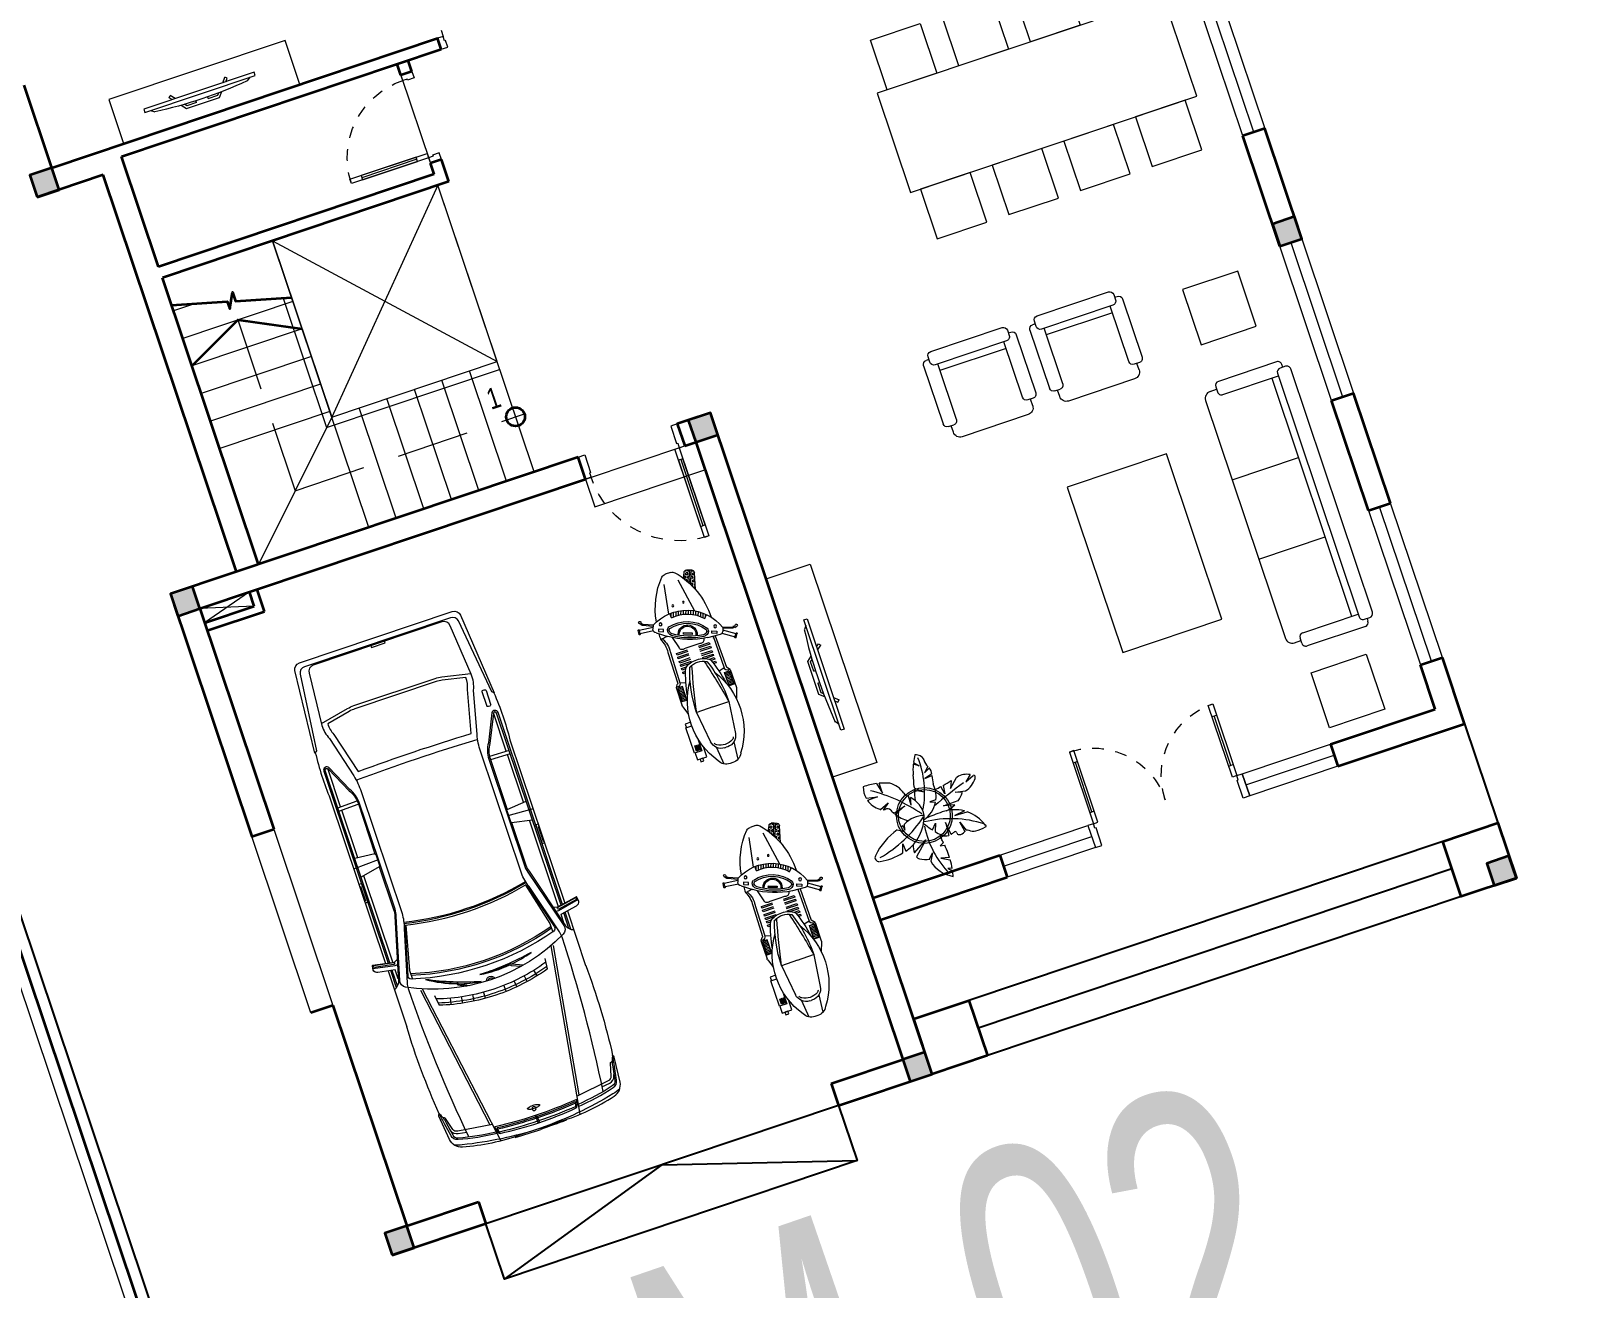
# Model space of a CAD drawing. Header units: metres. Extents: x 568006 to 1139366, y 2064802 to 4131555.
# Drawn here: x 569874.07 to 569887.3, y 2065895.77 to 2065906.58 of the extents above; entities that cross this region are included whole.
import ezdxf
from ezdxf.enums import TextEntityAlignment as Align
from ezdxf.xclip import XClip

# ---------------------------------------------------------------- set-up
doc = ezdxf.new("R2010")
doc.units = ezdxf.units.M
doc.header["$XCLIPFRAME"] = 0
for name, pattern in [('CENTER', [2, 1.25, -0.25, 0.25, -0.25]), ('DASHED', [0.75, 0.5, -0.25]), ('HIDDEN', [0.375, 0.25, -0.125]), ('HIDDEN2', [0.1875, 0.125, -0.0625]), ('Xref-VCMT-BT3 - tuong bao$0$HIDDEN', [0.375, 0.25, -0.125])]:
    doc.linetypes.add(name, pattern=pattern)
doc.layers.get('0').update_dxf_attribs({"linetype": 'CONTINUOUS'})
doc.layers.get('DEFPOINTS').update_dxf_attribs({"color": 152, "linetype": 'CONTINUOUS'})
for name, color, linetype, lineweight in [('-CONCRETE', 1, 'CONTINUOUS', 35), ('-DOOR', 137, 'CONTINUOUS', 9), ('-FURNITURE', 46, 'CONTINUOUS', 9), ('-HIDE', 3, 'HIDDEN', 13), ('-KH', 143, 'CONTINUOUS', 13), ('-LINE1', 7, 'CONTINUOUS', 18), ('-TEXT', 7, 'CONTINUOUS', 15), ('-WALL', 4, 'CONTINUOUS', 35), ('A-Cay', 75, 'CONTINUOUS', 5), ('A-KY HIEU', 34, 'CONTINUOUS', 20), ('Bighome_khuat', 251, 'DASHED', 5), ('E- RANH GIOI', 1, 'CENTER', 13), ('hung-demlonha', 7, 'CONTINUOUS', 15)]:
    doc.layers.add(name, color=color, linetype=linetype, lineweight=lineweight)
for name, color, linetype in [('ghi_chu', 7, 'CONTINUOUS'), ('loKBT', 42, 'CONTINUOUS'), ('SOLO', 7, 'CONTINUOUS'), ('ViaHeS', 32, 'CONTINUOUS')]:
    doc.layers.add(name, color=color, linetype=linetype)
doc.styles.add('1', font='arial.ttf')
doc.styles.add('kieuchuDim', font='arial.ttf', dxfattribs={"width": 0.75})
doc.styles.add('QH1', font='arialbd.ttf', dxfattribs={"width": 0.8})

# ---------------------------------------------------------------- blocks, each defined once
blk = doc.blocks.new('A$C33BC4D2A')
at = {"layer": 'A-KY HIEU', "color": 0, "const_width": 1.022}
blk.add_lwpolyline([(14.3451, -292.0966), (14.3451, -4.9034), (414.9848, -4.9034), (414.9848, -292.0966)], close=True, dxfattribs=at)
at = {"layer": 'DEFPOINTS', "color": 125}
blk.add_lwpolyline([(0, -297), (420, -297), (420, 0), (0, 0)], close=True, dxfattribs=at)
blk = doc.blocks.new('A$C6CE07C06')
for p, q in [((2816, 1953), (2822, 1954)), ((1925, 1839), (1915, 1601)), ((2811, 1945), (2844, 1766)), ((2828, 1949), (2860, 1769)), ((2900, 1839), (3433, 1839)), ((3068, 1815), (2905, 1815)), ((1355, 1774), (989, 1774)), ((1356, 1801), (1350, 1615)), ((1387, 1801), (1382, 1615)), ((1842, 1774), (1387, 1774)), ((1857, 1615), (1840, 1801)), ((1980, 1615), (2018, 1801)), ((2839, 1774), (2013, 1774)), ((2856, 1761), (2853, 1760)), ((3055, 1801), (2907, 1801)), ((2996, 1774), (2912, 1774)), ((3245, 1511), (3341, 1500)), ((3370, 1393), (3312, 1380)), ((3391, 1290), (3332, 1281)), ((3406, 1186), (3347, 1180)), ((3414, 1081), (3355, 1079)), ((3414, 884), (3355, 886)), ((3406, 779), (3347, 785)), ((3370, 572), (3312, 585)), ((3391, 675), (3332, 685)), ((3341, 465), (3245, 454)), ((1356, 164), (1350, 350)), ((1387, 164), (1382, 351)), ((1857, 351), (1840, 164)), ((1925, 127), (1915, 364)), ((1980, 351), (2018, 164)), ((1355, 191), (989, 191)), ((1842, 191), (1387, 191)), ((2839, 191), (2013, 191)), ((2811, 20), (2844, 199)), ((2828, 16), (2860, 196)), ((3068, 150), (2905, 150)), ((3055, 164), (2907, 164)), ((2996, 191), (2912, 191)), ((2816, 12), (2822, 11)), ((2901, 127), (3422, 127))]:
    blk.add_line(p, q)
for points in [[(2912, 1774), (2884, 1931, 0.322829), (2849, 1965), (2812, 1959, 0.422531), (2806, 1952), (2842, 1758), (2825, 1723)], [(817, 1835, -0.039974), (1255, 1839), (2827, 1839)], [(2832, 150), (1846, 150), (999, 150, -0.758852), (984, 205), (1232, 321, -0.14996), (1372, 364), (1915, 364), (2389, 364, -0.077307), (2455, 354), (3016, 199, 0.360394), (3088, 230, 0.242572), (3089, 1735, 0.360655), (3017, 1766), (2455, 1611, -0.077307), (2389, 1601), (1915, 1601), (1372, 1601, -0.137614), (1232, 1645), (984, 1761, -0.758852), (999, 1815), (1846, 1815), (2832, 1815)], [(2834, 1801), (999, 1801, 0.768317), (992, 1772), (1240, 1655, 0.14228), (1371, 1613), (1857, 1615), (1865, 1608), (1971, 1608), (1980, 1615), (2389, 1615, 0.077278), (2451, 1624), (3023, 1782, 0.231129), (3080, 1839)], [(4578, 1777, -0.06824), (4603, 1702, -0.051611), (4688, 983), (4688, 1178, 0.069896), (4626, 1707, 0.32103), (4523, 1797), (4292, 1820, 0.311578), (4273, 1810, 0.311578)], [(4553, 340, -0.027873), (3110, 247, -0.059366), (3058, 256), (2582, 386, 0.079464), (2446, 413), (1281, 413, 0.06068), (1127, 394), (736, 296, -0.120949), (592, 270), (116, 311, -0.39497), (59, 371), (59, 1600, -0.404135), (117, 1660), (602, 1699, -0.112937), (736, 1673), (1127, 1571, 0.06068), (1281, 1553), (2446, 1553, 0.070217), (2582, 1578), (3058, 1711, -0.044809), (3109, 1718, -0.02806), (4553, 1625)], [(585, 1698), (531, 1430, 0.050349), (524, 1369), (524, 593, 0.051729), (531, 530), (585, 271)], [(4609, 1370, 0.043765), (4549, 1724, 0.303464), (4496, 1773), (4373, 1795, 0.018633), (4273, 1810, 0.083909), (4370, 1778), (4493, 1756, -0.304556), (4533, 1720, -0.038587), (4593, 1374)], [(4517, 1385), (4476, 1703, 0.304567), (4446, 1739), (4333, 1770, -0.23887), (4324, 1778), (4320, 1790)], [(4512, 1628), (4500, 1706, 0.304567), (4453, 1762), (4438, 1766)], [(713, 346, -0.11132), (605, 325), (561, 536, -0.051729), (555, 593), (555, 1369, -0.050349), (560, 1424), (605, 1644, -0.111864), (714, 1623), (1102, 1522, 0.016174), (1102, 443), (713, 347)], [(1170, 1557, 0.017383), (1170, 408, -9.34877)], [(2526, 1563, -0.107872), (2527, 402, 0.970081)], [(2537, 1565, -0.107895), (2538, 400, -0.109161)], [(3212, 1273, -0.045041), (3259, 1070, 0.050749), (3081, 1543, -0.062222), (3208, 1285), (3219, 1281), (3256, 1209)], [(3104, 1495, -0.052375), (3205, 1275), (3214, 1272), (3259, 1184)], [(4578, 988, 0.025968), (4561, 1353, -0.502127), (4565, 1357), (4613, 1347)], [(4689, 1226), (4695, 1226, -0.001921), (4700, 983)], [(3197, 762, -0.045041), (3153, 558, 0.050749), (3195, 1062, -0.062222), (3198, 775), (3207, 766), (3242, 679)], [(3239, 660), (3198, 760), (3191, 767, 0.052375), (3195, 1009)], [(4578, 188, 0.06824), (4603, 263, 0.051611), (4688, 983), (4688, 788, -0.069896), (4626, 258, -0.32103), (4523, 168), (4292, 145, -0.311578), (4273, 155, -0.311578)], [(4613, 618), (4565, 608, -0.502127), (4561, 612, 0.02601), (4578, 977, 0.026384)], [(4689, 739), (4695, 739, 0.001921), (4700, 983)], [(4611, 595, -0.046101), (4549, 241, -0.303464), (4496, 192), (4373, 171, -0.018633), (4273, 155, -0.083909), (4370, 187), (4493, 209, 0.304556), (4533, 245, 0.038587), (4593, 591)], [(4517, 580), (4476, 262, -0.304567), (4446, 227), (4333, 195, 0.23887), (4324, 187), (4320, 175)], [(2834, 164), (999, 164, -0.768317), (992, 193), (1240, 310, -0.149181), (1371, 351), (1857, 351), (1865, 357), (1971, 357), (1980, 351), (2389, 351, -0.077278), (2451, 341), (3023, 184, -0.228236), (3080, 127)], [(4512, 337), (4500, 259, -0.304567), (4453, 203), (4438, 199)], [(2912, 191), (2884, 34, -0.322829), (2849, 0), (2812, 6, -0.422531), (2806, 14), (2842, 207), (2825, 242)], [(817, 130, 0.041495), (1267, 127), (2827, 127)]]:
    blk.add_lwpolyline(points, format="xyb")
for points in [[(2835, 1963), (2874, 1764), (2872, 1737)], [(2072, 1839), (2072, 1815), (2251, 1815), (2251, 1839)], [(2092, 1839), (2092, 1830), (2233, 1830), (2233, 1839)], [(2558, 1553), (2959, 1653), (3041, 1653)], [(3153, 1597), (4682, 1360)], [(3157, 1617), (4514, 1407)], [(49, 1051), (76, 1051), (76, 920), (49, 920)], [(3153, 368), (4682, 605)], [(3157, 348), (4514, 558)], [(2558, 412), (2959, 313), (3041, 313)], [(2072, 127), (2072, 150), (2251, 150), (2251, 127)], [(2835, 2), (2874, 201), (2872, 228)], [(2092, 127), (2092, 135), (2233, 135), (2233, 127)]]:
    blk.add_lwpolyline(points)
for points in [[(48, 285), (48, 1680, -0.373826), (99, 1739), (803, 1820), (820, 1839), (54, 1773, 0.383818), (0, 1713), (0, 252, 0.383818), (54, 192), (820, 126), (803, 145), (99, 226, -0.373826)], [(2557, 404), (3001, 284, 0.388671), (3036, 301, 0.143383), (3036, 1665, 0.390953), (3001, 1682), (2557, 1559, -0.106047)], [(4564, 983, 0.027521), (4546, 1368, -0.543027), (4554, 1373), (4603, 1360, -0.308444), (4617, 1345, -0.028524), (4637, 983, -0.028524), (4617, 620, -0.308444), (4603, 605), (4554, 592, -0.543027), (4546, 597, 0.027521)], [(4501, 981, 0.027754), (4500, 1005, 0.037978), (4497, 1021, 0.078467), (4490, 1036, 0.253942), (4486, 1038, 0.253942), (4481, 1036, 0.078467), (4475, 1021, 0.037978), (4472, 1005, 0.027754), (4470, 981, 0.027754), (4472, 958, 0.037978), (4475, 941, 0.078467), (4481, 927, 0.253942), (4486, 924, 0.253942), (4490, 927, 0.078467), (4497, 941, 0.037978), (4500, 958, 0.027754)], [(906, 228), (776, 228, 0.414214), (764, 215), (764, 203, 0.414214), (776, 190), (906, 190, 0.414214), (919, 203), (919, 215, 0.414214)]]:
    blk.add_lwpolyline(points, format="xyb", close=True)
blk.add_lwpolyline([(4637, 988), (4570, 988), (4570, 977), (4637, 977)], close=True)
blk.add_circle((4502, 982), 17.5)
for centre, radius, start, end in [((2818, 1947), 6.67, 102.2823, 190.4042), ((2821, 1948), 6.67, 10.3268, 82.609), ((3648, -4086), 5929, 83.9529, 92.0822), ((2851, 1767), 6.67, 190.4042, 285.2365), ((2854, 1768), 6.67, 285.2365, 10.3268), ((714, 984), 2372, 343.5716, 16.3779), ((714, 983), 2387, 343.6793, 16.2892), ((1629, 983), 1731, 359.9757, 17.6213), ((1607, 983), 1789, 359.9764, 16.8703), ((1629, 983), 1789, 359.9764, 16.7982), ((1059, 1015), 3532, 359.565, 5.5133), ((1059, 1015), 3560, 359.5684, 5.381), ((4612, 1343), 4.58, 6.5805, 75.1489), ((3280, 983), 40.8, 103.7631, 256.1858), ((3280, 983), 25.6, 111.5508, 248.398), ((1629, 982), 1731, 342.3787, 0.0243), ((1607, 982), 1789, 343.1297, 0.0236), ((1629, 982), 1789, 343.2018, 0.0236), ((1059, 950), 3532, 354.4867, 0.4446), ((1059, 950), 3560, 354.619, 0.4411), ((4612, 622), 4.58, 284.8511, 353.4195), ((2851, 198), 6.67, 74.7635, 169.5958), ((2854, 197), 6.67, 349.6732, 74.7635), ((3653, 6050), 5928, 267.7698, 276.0029), ((2818, 19), 6.67, 169.5958, 257.7177), ((2821, 17), 6.67, 277.391, 349.6732)]:
    blk.add_arc(centre, radius, start, end)
blk = doc.blocks.new('*U185')
for p, q in [((-1310, 550), (-1350, 550)), ((-1330, 100), (-1330, 550)), ((-90, 550), (-50, 550)), ((-70, 100), (-70, 550)), ((-1310, 100), (-1350, 100)), ((-90, 100), (-50, 100))]:
    blk.add_line(p, q)
for points in [[(-1350, 0), (-1310, 0), (-1310, 650), (-1350, 650)], [(-50, 0), (-90, 0), (-90, 650), (-50, 650)], [(-1400, -200), (-1340, -200), (-1340, -40), (-1350, -40), (-1350, 0), (-1400, 0)], [(0, -200), (-60, -200), (-60, -40), (-50, -40), (-50, 0), (0, 0)]]:
    blk.add_lwpolyline(points, close=True)
at = {"linetype": 'HIDDEN', "ltscale": 0.1}
for centre, start, end in [((-1350, 0), 0, 90), ((-50, 0), 90, 180)]:
    blk.add_arc(centre, 650, start, end, dxfattribs=at)
blk = doc.blocks.new('A$Cf08be9d0')
at = {"layer": '-FURNITURE'}
for p, q in [((60, 720), (60, 660)), ((2280, 780), (120, 780)), ((840, 780), (840, 180)), ((1560, 780), (1560, 180)), ((2340, 720), (2340, 660)), ((0, 96), (0, 624)), ((36, 660), (84, 660)), ((120, 624), (120, 120)), ((2280, 624), (2280, 120)), ((2364, 660), (2316, 660)), ((2400, 96), (2400, 624)), ((2280, 180), (120, 180)), ((60, 60), (36, 60)), ((60, 84), (60, 36)), ((2304, 120), (96, 120)), ((96, 0), (2304, 0)), ((2340, 36), (2340, 84)), ((2340, 60), (2364, 60))]:
    blk.add_line(p, q, dxfattribs=at)
for centre, radius, start, end in [((120, 720), 60, 90, 180), ((2280, 720), 60, 0, 90), ((36, 624), 36, 90, 180), ((84, 624), 36, 0, 90), ((2316, 624), 36, 90, 180), ((2364, 624), 36, 0, 90), ((36, 96), 36, 180, 270), ((96, 84), 36, 90, 180), ((96, 36), 36, 180, 270), ((2304, 84), 36, 0, 90), ((2304, 36), 36, 270, 0), ((2364, 96), 36, 270, 0)]:
    blk.add_arc(centre, radius, start, end, dxfattribs=at)
blk = doc.blocks.new('A$Ce56c61a3')
at = {"layer": '-FURNITURE'}
for p, q in [((60, 780), (60, 804)), ((96, 840), (624, 840)), ((660, 804), (660, 756)), ((0, 744), (0, 96)), ((84, 780), (36, 780)), ((120, 96), (120, 744)), ((624, 720), (120, 720)), ((180, 120), (180, 720)), ((720, 780), (660, 780)), ((780, 120), (780, 720)), ((36, 60), (84, 60)), ((60, 60), (60, 36)), ((96, 0), (624, 0)), ((624, 120), (120, 120)), ((660, 36), (660, 84)), ((720, 60), (660, 60))]:
    blk.add_line(p, q, dxfattribs=at)
for centre, radius, start, end in [((96, 804), 36, 90, 180), ((624, 804), 36, 0, 90), ((36, 744), 36, 90, 180), ((84, 744), 36, 0, 90), ((624, 756), 36, 270, 0), ((720, 720), 60, 0, 90), ((36, 96), 36, 180, 270), ((96, 36), 36, 180, 270), ((84, 96), 36, 270, 0), ((624, 84), 36, 0, 90), ((624, 36), 36, 270, 0), ((720, 120), 60, 270, 0)]:
    blk.add_arc(centre, radius, start, end, dxfattribs=at)
blk = doc.blocks.new('*U288')
at = {"color": 251}
blk.add_line((-70, 100), (-70, 600), dxfattribs=at)
for points in [[(-50, 0), (-50, 700), (-90, 700), (-90, 0)], [(-50, 100), (-90, 100), (-90, 600), (-50, 600)], [(-800, -100), (-740, -100), (-740, -40), (-750, -40), (-750, 0), (-800, 0)], [(0, -100), (-60, -100), (-60, -40), (-50, -40), (-50, 0), (0, 0)]]:
    blk.add_lwpolyline(points, close=True)
at = {"layer": 'Bighome_khuat', "linetype": 'Xref-VCMT-BT3 - tuong bao$0$HIDDEN'}
blk.add_arc((-50, 0), 700, 90, 180, dxfattribs=at)
blk = doc.blocks.new('XR.MB.LM123$0$tvi 1')
blk.add_lwpolyline([(29, 0), (29, -1000), (0, -1000), (0, 0)], close=True)
for points in [[(29, -50), (52, -81)], [(-24, -236), (-39, -252)], [(0, -285), (-39, -252)], [(0, -256), (-24, -236)], [(70, -315), (111, -350), (111, -650), (70, -685)], [(89, -446), (89, -360), (71, -345)], [(89, -446), (73, -446)], [(89, -554), (89, -640), (71, -655)], [(89, -554), (73, -554)], [(0, -715), (-39, -748)], [(-24, -764), (-39, -748)], [(0, -744), (-24, -764)], [(29, -950), (52, -919)]]:
    blk.add_lwpolyline(points)
blk.add_arc((-4025, -500), 4099, 354.1311, 5.8689)
blk = doc.blocks.new('*U289')
at = {"color": 251}
blk.add_line((-70, 100), (-70, 700), dxfattribs=at)
for points in [[(-50, 0), (-50, 800), (-90, 800), (-90, 0)], [(-50, 100), (-90, 100), (-90, 700), (-50, 700)], [(-900, -200), (-840, -200), (-840, -40), (-850, -40), (-850, 0), (-900, 0)], [(0, -200), (-60, -200), (-60, -40), (-50, -40), (-50, 0), (0, 0)]]:
    blk.add_lwpolyline(points, close=True)
at = {"layer": 'Bighome_khuat', "linetype": 'Xref-VCMT-BT3 - tuong bao$0$HIDDEN'}
blk.add_arc((-50, 0), 800, 90, 180, dxfattribs=at)
blk = doc.blocks.new('A$C5C575821')
at = {"layer": '-CONCRETE'}
h = blk.add_hatch(color=256, dxfattribs=at)
h.dxf.hatch_style = 1
h.paths.add_polyline_path([(0, 200), (0, 0), (200, 0), (200, 200)])
blk.add_lwpolyline([(0, 0), (200, 0), (200, 200), (0, 200)], close=True, dxfattribs=at)
blk = doc.blocks.new('LUOI M2')
at = {"layer": '-WALL'}
for p in [(-200, 9400), (-200, 5600), (4500, 5600), (9800, 5600), (-200, -200), (4500, -200), (9800, -200)]:
    blk.add_blockref('A$C5C575821', p, dxfattribs=at)
blk = doc.blocks.new('*U186')
at = {"color": 251}
blk.add_line((-70, 100), (-70, 700), dxfattribs=at)
for points in [[(-50, 0), (-50, 800), (-90, 800), (-90, 0)], [(-50, 100), (-90, 100), (-90, 700), (-50, 700)], [(-900, -100), (-840, -100), (-840, -40), (-850, -40), (-850, 0), (-900, 0)], [(0, -100), (-60, -100), (-60, -40), (-50, -40), (-50, 0), (0, 0)]]:
    blk.add_lwpolyline(points, close=True)
at = {"layer": 'Bighome_khuat', "linetype": 'Xref-VCMT-BT3 - tuong bao$0$HIDDEN'}
blk.add_arc((-50, 0), 800, 90, 180, dxfattribs=at)
blk = doc.blocks.new('A$C8aa8c7e6')
at = {"layer": '-FURNITURE'}
for points in [[(542, 1350), (92, 1350), (92, 1800), (542, 1800), (542, 1350)], [(1192, 1350), (742, 1350), (742, 1800), (1192, 1800), (1192, 1350)], [(1842, 1350), (1392, 1350), (1392, 1800), (1842, 1800), (1842, 1350)], [(2492, 1350), (2042, 1350), (2042, 1800), (2492, 1800), (2492, 1350)], [(2600, 1350), (0, 1350), (0, 450), (2600, 450), (2600, 1350)], [(542, 450), (92, 450), (92, 0), (542, 0), (542, 450)], [(1192, 450), (742, 450), (742, 0), (1192, 0), (1192, 450)], [(1842, 450), (1392, 450), (1392, 0), (1842, 0), (1842, 450)], [(2492, 450), (2042, 450), (2042, 0), (2492, 0), (2492, 450)]]:
    blk.add_lwpolyline(points, dxfattribs=at)
blk = doc.blocks.new('mb-cay16')
for p, q in [((131, 565), (69, 607)), ((79, 629), (131, 565)), ((-612, 395), (-475, 368)), ((-433, 528), (-402, 389)), ((-402, 389), (-403, 519)), ((247, 422), (149, 395)), ((149, 395), (242, 402)), ((231, 524), (166, 464)), ((166, 464), (244, 504)), ((-475, 368), (-605, 366)), ((-490, 209), (-374, 255)), ((-374, 255), (-461, 192)), ((-113, 139), (-112, 254)), ((-113, 139), (-91, 231)), ((76, 249), (-23, 300)), ((-12, 331), (76, 249)), ((323, 141), (303, 240)), ((334, 245), (323, 141)), ((409, 179), (522, 284)), ((448, 268), (409, 179)), ((693, 264), (615, 197)), ((615, 197), (723, 244)), ((-346, 111), (-191, 154)), ((-191, 154), (-338, 93)), ((195, 106), (117, 106)), ((117, 106), (180, 78)), ((260, 6), (450, 8)), ((395, -26), (260, 6)), ((532, 87), (448, 120)), ((448, 120), (574, 92)), ((-312, -137), (-374, -96)), ((-312, -77), (-291, -67)), ((-312, -142), (-312, -77)), ((-291, -67), (-286, -129)), ((-286, -129), (-267, -55)), ((36, -233), (100, -165)), ((100, -165), (61, -263)), ((485, -134), (354, -151)), ((354, -151), (513, -157)), ((-400, -385), (-364, -279)), ((-364, -279), (-356, -378)), ((-262, -431), (-77, -321)), ((-77, -321), (-253, -484)), ((218, -196), (205, -361)), ((237, -357), (218, -196)), ((410, -375), (385, -251)), ((385, -251), (430, -368)), ((-111, -563), (-53, -498)), ((-53, -498), (-105, -588)), ((115, -424), (62, -449)), ((62, -449), (119, -456)), ((128, -621), (24, -595)), ((24, -595), (128, -650)), ((120, -758), (65, -741)), ((65, -741), (116, -789))]:
    blk.add_line(p, q)
for centre, radius, start, end in [((-979, 594), 1130, 330.6725, 3.641), ((672, 341), 659, 156.2013, 167.6168), ((672, 341), 659, 146.019, 154.0763), ((103, 601), 111, 7.5431, 78.0474), ((371, 601), 160, 174.7063, 208.789), ((-329, 448), 288, 161.2206, 190.4639), ((-592, -284), 825, 78.825, 90.6697), ((-1567, -1154), 1923, 36.7035, 57.4695), ((-592, -284), 825, 67.6949, 76.7945), ((-446, 225), 304, 15.845, 56.6107), ((-1650, 851), 1718, 342.73, 347.6168), ((932, 225), 712, 165.6239, 173.8497), ((129, 455), 123, 344.0084, 22.936), ((932, 225), 712, 164.0084, 164.1101), ((-329, 448), 288, 196.4071, 234.1871), ((-428, 307), 116, 233.2325, 237.5887), ((-428, 307), 116, 255.929, 267.091), ((-423, 137), 55.6, 24.2055, 101.4054), ((-65, 333), 91.7, 195.845, 230.5606), ((-339, 0), 339, 47.9514, 50.5606), ((-339, 0), 339, 354.6008, 42.9255), ((1597, -159), 1682, 164.075, 168.4284), ((1597, -159), 1682, 162.73, 163.0792), ((2154, -4834), 5268, 107.3413, 112.3058), ((-120, 252), 347, 335.1428, 8.1671), ((-317, 3808), 3622, 278.6352, 279.8665), ((-317, 3808), 3622, 280.3581, 282.1977), ((-317, 3808), 3622, 283.398, 283.5483), ((583, 70), 223, 60.4468, 103.5483), ((501, 377), 294, 284.4707, 323.1477), ((710, 220), 32.6, 323.1477, 55.438), ((21, 337), 432, 204.2055, 211.5513), ((21, 337), 432, 213.4357, 237.8387), ((-120, 252), 347, 286.6838, 329.891), ((222, 322), 389, 305.9962, 321.846), ((-116, -923), 867, 107.2231, 135.0207), ((-1002, 1224), 1607, 281.5143, 307.8151), ((-514, 139), 540, 287.0409, 341.5638), ((-107, -353), 338, 71.7274, 118.1939), ((1131, -297), 1182, 173.2497, 205.5927), ((808, 380), 986, 210.5659, 218.4214), ((-127, -1432), 1327, 53.4555, 85.594), ((376, -5410), 5352, 91.6804, 93.9771), ((233, -520), 459, 57.0713, 91.6804), ((222, 322), 389, 277.7731, 296.4251), ((233, -520), 459, 17.5149, 52.2403), ((-695, -345), 48.9, 135.0207, 258.407), ((-28, -420), 234, 157.0771, 182.7473), ((808, 380), 986, 220.6948, 225.7556), ((205, -352), 101, 159.0815, 190.5201), ((-1182, -610), 1311, 8.17, 10.5201), ((205, -239), 122, 225.7556, 269.9757), ((205, -239), 122, 285.2069, 289.7369), ((544, -1184), 882, 107.1013, 109.7369), ((290, -359), 18.4, 357.8128, 107.1013), ((341, -361), 32.2, 177.8128, 248.0461), ((357, -321), 74.9, 248.0461, 310.8614), ((432, -409), 40.5, 122.9882, 130.8614), ((432, -409), 40.5, 45.3238, 92.9093), ((-570, 293), 699, 259.5557, 284.077), ((-197, -468), 57.9, 196.0589, 237.7317), ((-28, -420), 234, 195.99, 196.0589), ((-51, -236), 332, 237.7317, 259.8031), ((-1182, -610), 1311, 1.7556, 6.7346), ((541, -299), 114, 225.3238, 268.3174), ((560, 349), 762, 268.3174, 278.1257), ((666, -393), 12.2, 278.1257, 73.0687), ((272, -512), 385, 191.4146, 242.8877), ((-875, -604), 1004, 351.2018, 357.3602), ((-875, -604), 1004, 358.99, 1.9297), ((-875, -604), 1004, 345.5239, 349.5865)]:
    blk.add_arc(centre, radius, start, end)
blk = doc.blocks.new('A$C1D9F77BD')
h = blk.add_hatch()
h.set_pattern_fill('ANSI31', color=256, scale=100, angle=405, style=0)
h.set_pattern_definition([(90, (2076.775, -139234.453), (-12.5, 1e-15), [])])
h.paths.add_polyline_path([(-219, -260), (-219, -302), (-97, -302), (-97, -260)])
h.paths.add_polyline_path([(-97, 123), (-97, 166), (-219, 166), (-219, 123)])
h = blk.add_hatch()
h.set_pattern_fill('ANSI31', color=256, scale=170, angle=335, style=0)
h.set_pattern_definition([(20, (-186.436, -139188.296), (-7.267928, 19.9684682), [])])
h.paths.add_polyline_path([(494, -160), (533, -162, 0.210627), (424, 135), (397, 109, -0.250766)])
h = blk.add_hatch()
h.set_pattern_fill('BOX', color=256, scale=60, angle=290, style=0)
h.set_pattern_definition([(20, (2080.745, -138865.224), (-20.521209, 56.381557), []), (20, (2085.875, -138879.32), (-20.521209, 56.381557), []), (290, (2080.745, -138865.224), (56.381557, 20.521209), [-15, 15]), (290, (2094.84, -138860.093), (56.381557, 20.521209), [-15, 15]), (290, (2108.936, -138854.963), (56.381557, 20.521209), [15, -15]), (290, (2123.03, -138849.83), (56.381557, 20.521209), [15, -15]), (20, (2091.006, -138893.414), (-20.521209, 56.381557), [15, -15]), (20, (2096.136, -138907.51), (-20.521209, 56.381557), [15, -15])])
h.paths.add_polyline_path([(830, 67, 0.414214), (842, 93), (833, 116), (825, 139, 0.414214), (799, 151), (658, 113, -0.052547), (783, 45)])
for p, q in [((157, 313), (186, 333)), ((163, 305), (192, 325)), ((231, 209), (165, 307)), ((257, 224), (190, 323)), ((243, 329), (247, 350)), ((268, 231), (244, 315)), ((253, 329), (255, 338)), ((278, 234), (254, 315)), ((-263, 176), (-340, 149)), ((-87, 178), (-253, 178)), ((-87, 178), (-59, 152)), ((-87, 162), (-87, 178)), ((-59, 132), (-72, 83)), ((228, 148), (-59, 152)), ((230, 128), (-59, 132)), ((226, 181), (233, 80)), ((275, 231), (243, 220)), ((397, 109), (424, 135)), ((658, 113), (799, 151)), ((825, 139), (842, 93)), ((-687, 10), (-840, -5)), ((-346, 78), (-624, 44)), ((-346, -68), (-344, 78)), ((237, 47), (228, 44)), ((279, 102), (286, 105)), ((289, -4), (286, 5)), ((286, 2), (289, -7)), ((786, -5), (488, 47)), ((783, 45), (830, 67)), ((833, 116), (842, 92)), ((-854, -55), (-854, -81)), ((-687, -147), (-840, -132)), ((-712, -55), (-712, -68)), ((-712, -81), (-712, -68)), ((-346, -68), (-348, -214)), ((786, -132), (532, -176)), ((866, -43), (866, -93)), ((-346, -214), (-624, -180)), ((-59, -269), (-72, -219)), ((214, -264), (-59, -269)), ((330, -208), (228, -181)), ((339, -142), (342, -151)), ((413, -325), (352, -241)), ((401, -228), (409, -226)), ((494, -160), (533, -162)), ((-263, -312), (-340, -285)), ((-87, -314), (-253, -314)), ((-67, -299), (-87, -314)), ((-87, -299), (-87, -314)), ((222, -284), (-59, -289)), ((347, -293), (349, -309)), ((436, -343), (449, -460)), ((484, -331), (452, -343)), ((465, -337), (479, -457)), ((474, -335), (510, -415)), ((484, -331), (518, -409)), ((447, -460), (481, -456)), ((448, -470), (482, -466)), ((518, -426), (535, -440)), ((526, -420), (533, -426))]:
    blk.add_line(p, q)
for points in [[(-219, 166), (-219, 123), (-97, 123), (-97, 166)], [(243, 167), (258, 126), (277, 133), (262, 174)], [(301, -38), (327, -108), (340, -103), (314, -33)], [(-219, -302), (-219, -260), (-97, -260), (-97, -302)], [(417, -303), (402, -263), (421, -256), (436, -296)], [(-736, -288), (-736, -314), (-760, -314), (-760, -288)], [(-662, -284), (-662, -291), (-615, -291), (-615, -284)], [(-662, -298), (-662, -305), (-615, -305), (-615, -298)], [(-662, -312), (-662, -320), (-615, -320), (-615, -312)]]:
    blk.add_lwpolyline(points, close=True)
at = {"linetype": 'HIDDEN2', "ltscale": 200}
for points in [[(21, 54), (21, 80), (6, 80), (6, 59)], [(53, 36), (53, 80), (38, 80), (38, 48)], [(70, -143), (70, -217), (85, -217), (85, 80), (70, 80), (70, 7)], [(6, -196), (6, -217), (21, -217), (21, -190)], [(38, -184), (38, -217), (53, -217), (53, -172)]]:
    blk.add_lwpolyline(points, dxfattribs=at)
for points in [[(103, 80), (103, -217), (118, -217), (118, 80)], [(141, 80), (141, -217), (157, -217), (157, 80)], [(175, 80), (175, -217), (190, -217), (190, 80)]]:
    blk.add_lwpolyline(points, close=True, dxfattribs=at)
for points in [[(-673, -338), (-736, -338), (-736, -252), (-655, -252)], [(-575, -277), (-673, -277), (-673, -343), (-443, -343), (-443, -290)], [(-410, -288), (-410, -338), (-443, -338)]]:
    blk.add_lwpolyline(points)
for centre, radius in [((306, 173), 12.8), ((588, -21), 7.7), ((588, -116), 7.7), ((470, -267), 12.8)]:
    blk.add_circle(centre, radius)
for centre, radius, start, end in [((160, 309), 5, 124.1044, 304.1044), ((189, 329), 5, 304.1044, 124.1044), ((273, 323), 30, 169.0525, 196.2532), ((257, 348), 10, 259.1414, 172.2448), ((283, 324), 30, 169.0525, 196.2532), ((-427, -480), 634, 55.5021, 126.0244), ((-253, 148), 30, 90, 109.5456), ((-57, 162), 30, 180, 265.1424), ((254, 191), 30, 110.3225, 200.3225), ((141, -138), 393, 330.5976, 70.0474), ((399, -513), 678, 48.0397, 90.6167), ((806, 132), 20, 20, 110), ((-754, -55), 100, 117.4832, 180), ((-612, -55), 100, 96.9386, 180), ((-544, -68), 141, 150.1191, 209.8708), ((-640, -13), 30, 97.8829, 150.1191), ((-344, -1040), 1118, 69.8271, 90.0821), ((-1499, -5836), 6026, 75.1425, 78.9494), ((-369, -1036), 1157, 69.0112, 80.8998), ((-92, -68), 154, 329.829, 30.171), ((-4, -12), 50, 0, 25.0581), ((-71, -55), 153, 355.1878, 40.6702), ((235, 15), 30, 104.7219, 204.7762), ((-4326, -68), 4535, 359.103, 0.897), ((216, 158), 30, 265.1424, 274.0002), ((916, 150), 686, 185.8827, 214.7623), ((303, 58), 50, 110.3225, 185.9041), ((808, 110), 557, 185.9041, 214.741), ((303, 58), 35, 110.3225, 185.9041), ((808, 110), 542, 185.9041, 214.741), ((296, 55), 50, 71.5538, 110.3225), ((296, 55), 35, 71.5538, 110.3225), ((314, -74), 81.8, 290.3225, 110.3225), ((148, -134), 273, 345.336, 55.3091), ((148, -134), 288, 345.336, 55.3091), ((194, -117), 303, 351.845, 48.155), ((823, 86), 20, 290, 20), ((-754, -81), 100, 180, 242.5168), ((-612, -81), 100, 180, 263.0614), ((-1307, 4922), 5225, 280.57, 285.0028), ((-4, -125), 50, 334.9419, 0), ((-71, -81), 153, 319.3298, 4.8122), ((314, -74), 71.8, 290.3225, 110.3225), ((399, 376), 678, 278.7378, 311.9603), ((816, -43), 50, 0, 43.6257), ((816, -93), 50, 316.9817, 0), ((-427, 343), 634, 233.9756, 304.5871), ((-640, -124), 30, 209.8708, 262.182), ((-349, 930), 1145, 270.1592, 289.9315), ((-369, 899), 1157, 279.1002, 290.9888), ((235, -152), 30, 155.2238, 255.2781), ((216, -294), 30, 85.9998, 94.8576), ((246, -452), 189, 57.9343, 98.2692), ((63, -206), 297, 342.9493, 351.9218), ((391, -179), 50, 214.741, 290.3225), ((391, -179), 35, 214.741, 290.3225), ((382, -185), 35, 290.3225, 329.0913), ((384, -182), 50, 290.3225, 329.0913), ((-253, -284), 30, 250.4544, 270), ((-57, -299), 30, 94.8576, 180), ((-57, -299), 10, 94.8576, 180), ((242, -515), 232, 62.5839, 94.9315), ((613, -5068), 4766, 92.5649, 93.1782), ((441, -315), 30, 200.3225, 290.3225), ((447, -465), 5, 96.5406, 276.5406), ((482, -461), 5, 276.5406, 96.5406), ((537, -403), 30, 203.7468, 230.9475), ((545, -397), 30, 203.7468, 230.9475), ((541, -432), 10, 227.7552, 140.8586)]:
    blk.add_arc(centre, radius, start, end)
blk = doc.blocks.new('A$C262303A0')
at = {"layer": '-DOOR'}
for points in [[(32.433, 37.243), (32.433, 36.443)], [(39.233, 34.443), (39.233, 36.443)], [(32.833, 33.443), (33.733, 33.443)], [(32.833, 33.443), (32.833, 33.193), (33.833, 33.193)], [(39.233, 33.443), (39.233, 32.043)], [(39.233, 29.643), (39.233, 31.043)], [(35.183, 29.143), (35.983, 29.143)], [(37.383, 29.143), (38.183, 29.143)]]:
    blk.add_lwpolyline(points, dxfattribs=at)
for points in [[(39.133, 36.443), (39.333, 36.443), (39.333, 34.443), (39.133, 34.443)], [(39.333, 32.043), (39.133, 32.043), (39.133, 33.443), (39.333, 33.443)], [(29.333, 29.843), (29.133, 29.843), (29.133, 31.443), (29.333, 31.443)], [(39.333, 31.043), (39.133, 31.043), (39.133, 29.643), (39.333, 29.643)], [(35.983, 29.043), (35.183, 29.043), (35.183, 29.243), (35.983, 29.243)], [(37.383, 29.243), (38.183, 29.243), (38.183, 29.043), (37.383, 29.043)]]:
    blk.add_lwpolyline(points, close=True, dxfattribs=at)
at = {"layer": '-FURNITURE'}
for points in [[(29.983, 37.843), (29.983, 37.443), (31.583, 37.443), (31.583, 37.843)], [(38.721, 32.854), (38.721, 33.354), (38.221, 33.354), (38.221, 32.854)], [(34.433, 30.336), (34.033, 30.336), (34.033, 32.136), (34.433, 32.136)], [(37.64, 30.558), (37.64, 32.058), (36.74, 32.058), (36.74, 30.558)], [(38.721, 29.879), (38.721, 29.379), (38.221, 29.379), (38.221, 29.879)]]:
    blk.add_lwpolyline(points, close=True, dxfattribs=at)
for points in [[(29.783, 33.313), (29.333, 33.443)], [(29.783, 33.443), (29.333, 33.313)]]:
    blk.add_lwpolyline(points, dxfattribs=at)
at = {"layer": '-HIDE', "ltscale": 10}
for points in [[(32.433, 36.243), (30.933, 34.643)], [(30.933, 36.243), (32.433, 34.643)]]:
    blk.add_lwpolyline(points, dxfattribs=at)
at = {"layer": '-KH', "linetype": 'HIDDEN2', "ltscale": 5}
blk.add_lwpolyline([(30.433, 35.693), (30.433, 34.143), (32.514, 34.143)], dxfattribs=at)
at = {"layer": '-LINE1'}
for p, q in [((30.933, 33.643), (30.933, 36.243)), ((30.933, 36.243), (30.933, 34.643)), ((32.433, 33.643), (32.433, 36.243)), ((32.433, 34.643), (32.433, 36.243)), ((30.863, 35.746), (30.863, 34.573)), ((30.863, 34.573), (32.433, 34.573)), ((30.933, 34.643), (32.433, 34.643)), ((31.183, 33.643), (31.183, 34.643)), ((31.433, 33.643), (31.433, 34.643)), ((31.683, 33.643), (31.683, 34.643)), ((31.933, 33.643), (31.933, 34.643)), ((32.183, 33.643), (32.183, 34.643))]:
    blk.add_line(p, q, dxfattribs=at)
for points in [[(30.132, 35.943), (29.933, 35.943)], [(30.933, 35.693), (29.933, 35.693)], [(30.933, 35.443), (29.933, 35.443)], [(30.933, 35.193), (29.933, 35.193)], [(30.933, 34.943), (29.933, 34.943)], [(30.933, 34.693), (29.933, 34.693)], [(30.933, 34.643), (29.933, 33.643)]]:
    blk.add_lwpolyline(points, dxfattribs=at)
at = {"layer": '-LINE1', "const_width": 0.02}
blk.add_lwpolyline([(29.933, 35.443), (30.433, 35.693), (30.933, 35.443)], dxfattribs=at)
at = {"layer": '-WALL'}
for p, q in [((29.333, 37.443), (29.333, 38.193)), ((29.333, 37.443), (32.833, 37.443)), ((29.933, 36.343), (29.933, 37.343)), ((29.933, 37.343), (32.833, 37.343)), ((32.433, 37.243), (32.433, 37.343)), ((32.533, 37.243), (32.533, 37.343)), ((32.833, 37.343), (32.833, 37.443)), ((29.733, 37.243), (29.133, 37.243)), ((29.733, 33.643), (29.733, 37.243)), ((32.533, 37.243), (32.433, 37.243)), ((32.433, 36.343), (32.433, 36.443)), ((32.533, 36.443), (32.433, 36.443)), ((32.533, 36.243), (32.533, 36.443)), ((32.433, 36.343), (29.933, 36.343)), ((29.933, 33.643), (29.933, 36.243)), ((32.533, 36.243), (29.933, 36.243)), ((39.133, 33.443), (39.133, 34.443)), ((39.333, 34.443), (39.133, 34.443)), ((39.333, 33.443), (39.333, 34.443)), ((32.833, 33.443), (32.833, 33.643)), ((29.333, 33.443), (32.833, 33.443)), ((29.783, 33.313), (29.783, 33.443)), ((29.853, 33.243), (29.853, 33.443)), ((29.333, 33.313), (29.783, 33.313)), ((29.333, 33.243), (29.853, 33.243)), ((39.133, 31.043), (39.133, 32.043)), ((39.333, 31.043), (39.333, 32.043)), ((29.333, 29.843), (29.333, 27.843)), ((39.133, 29.243), (39.133, 29.643)), ((39.333, 29.043), (39.333, 29.643)), ((34.033, 29.243), (35.183, 29.243)), ((35.183, 29.243), (35.183, 29.043)), ((38.183, 29.243), (39.133, 29.243)), ((38.183, 29.243), (38.183, 29.043)), ((34.033, 29.043), (35.183, 29.043)), ((38.183, 29.043), (39.333, 29.043)), ((29.333, 27.843), (29.983, 27.843)), ((29.983, 27.843), (29.983, 27.643)), ((33.183, 27.843), (33.833, 27.843)), ((29.983, 27.643), (29.133, 27.643))]:
    blk.add_line(p, q, dxfattribs=at)
for points in [[(29.933, 35.996), (30.397, 35.871), (30.397, 35.805), (30.465, 35.933), (30.465, 35.853), (30.933, 35.727)], [(32.833, 33.643), (29.133, 33.643), (29.133, 31.443), (29.333, 31.443)], [(33.183, 27.843), (33.183, 27.643), (34.033, 27.643), (34.033, 33.643), (33.733, 33.643), (33.733, 33.443)], [(29.333, 33.443), (29.333, 31.443)], [(33.733, 33.443), (33.833, 33.443), (33.833, 27.843)], [(39.133, 33.443), (39.333, 33.443)], [(39.133, 32.043), (39.333, 32.043)], [(39.133, 31.043), (39.333, 31.043)], [(29.333, 29.843), (29.133, 29.843)], [(39.133, 29.643), (39.333, 29.643)]]:
    blk.add_lwpolyline(points, dxfattribs=at)
for points in [[(34.533, 27.643), (34.033, 27.643), (34.033, 28.143), (34.533, 28.143)], [(39.333, 27.643), (38.833, 27.643), (38.833, 28.143), (39.333, 28.143)]]:
    blk.add_lwpolyline(points, close=True, dxfattribs=at)
blk.add_circle((32.433, 34.143), 0.0805, dxfattribs=at)
at = {"layer": 'A-Cay'}
for radius in [0.24, 0.223]:
    blk.add_circle((34.676, 29.773), radius, dxfattribs=at)
at = {"layer": 'SOLO'}
for p, q in [((34.033, 28.143), (34.033, 29.043)), ((39.333, 29.043), (39.333, 28.143)), ((38.833, 28.143), (34.533, 28.143)), ((38.833, 27.893), (34.533, 27.893)), ((38.833, 27.643), (34.533, 27.643))]:
    blk.add_line(p, q, dxfattribs=at)
for points in [[(33.183, 27.643), (33.183, 27.143), (29.983, 27.143), (29.983, 27.643)], [(33.183, 27.643), (29.983, 27.643)], [(29.983, 27.143), (31.583, 27.643), (33.183, 27.143)]]:
    blk.add_lwpolyline(points, dxfattribs=at)
at = {"layer": '-CONCRETE', "xscale": 0.001, "yscale": 0.001, "zscale": 0.001}
blk.add_blockref('LUOI M2', (29.333, 27.843), dxfattribs=at)
at = {"layer": '-DOOR', "yscale": 0.001, "zscale": 0.001}
for name, p, xscale in [('*U186', (33.733, 37.443), 0.001), ('*U185', (35.983, 29.243), -0.001)]:
    blk.add_blockref(name, p, dxfattribs=dict(at, xscale=xscale))
at = {"layer": '-DOOR', "xscale": -0.001, "yscale": 0.001, "zscale": 0.001}
for name, p, rotation in [('*U288', (32.433, 36.443), 90), ('*U289', (33.733, 33.443), 180)]:
    blk.add_blockref(name, p, dxfattribs=dict(at, rotation=rotation))
at = {"layer": '-FURNITURE', "extrusion": (0, 0, -1), "yscale": 0.001, "zscale": 0.001}
for p, xscale, rotation in [((-30.244, 37.668), 0.001, 269.9963102775916), ((-34.258, 30.698), -0.001, 180.0036897224084)]:
    blk.add_blockref('XR.MB.LM123$0$tvi 1', p, dxfattribs=dict(at, xscale=xscale, rotation=rotation))
at = {"layer": '-FURNITURE', "xscale": 0.001, "yscale": 0.001, "zscale": 0.001}
blk.add_blockref('A$C8aa8c7e6', (36.267, 34.441), dxfattribs=at)
at = {"layer": '-FURNITURE'}
for name, p, xscale, yscale, zscale, rotation in [('A$Ce56c61a3', (36.741, 33.538), -0.001, 0.001, 0.001, 90), ('A$Ce56c61a3', (37.706, 33.538), -0.001, 0.001, 0.001, 90), ('A$C6CE07C06', (31.624, 32.728), -0.0009499999999970897, 0.0009499999999970897, 0.0009499999999970897, 90), ('A$C1D9F77BD', (33.315, 31.583), -0.001, 0.001, 0.001, 270), ('A$Cf08be9d0', (38.886, 30.108), 0.001, 0.001, 0.001, 90.00000000000001), ('A$C1D9F77BD', (33.315, 29.287), -0.001, 0.001, 0.001, 270)]:
    blk.add_blockref(name, p, dxfattribs=dict(at, xscale=xscale, yscale=yscale, zscale=zscale, rotation=rotation))
at = {"layer": 'A-Cay', "xscale": 0.0007, "yscale": 0.0007, "zscale": 0.0007}
blk.add_blockref('mb-cay16', (34.677, 29.796), dxfattribs=at)
at = {"layer": '-TEXT', "style": '1', "width": 0.75}
blk.add_text('1', height=0.18, dxfattribs=at).set_placement((32.252, 34.266))
blk = doc.blocks.new('A$C249437F6')
at = {"layer": '-LINE1', "ltscale": 10}
blk.add_lwpolyline([(21.749, 23.143), (34.249, 23.143), (34.249, 43.143), (21.749, 43.143)], close=True, dxfattribs=at)
blk.add_lwpolyline([(32.179, 23.243), (34.149, 23.243), (34.149, 43.043), (21.849, 43.043), (21.849, 23.243), (22.306, 23.243)], dxfattribs=at)
blk = doc.blocks.new('tmbc_khub')
at = {"layer": '-WALL'}
blk.add_lwpolyline([(-52.029, 216.229), (-35.667, 221.72), (-30.569, 207.624), (-33.603, 201.316), (-45.666, 197.268)], close=True, dxfattribs=at)
at = {"layer": 'loKBT'}
for points in [[(-35.667, 221.72), (-52.029, 216.229), (-45.666, 197.268), (-33.603, 201.316), (-30.564, 207.609)], [(-52.029, 216.229), (-63.88, 212.252), (-57.517, 193.291), (-45.666, 197.268)]]:
    blk.add_lwpolyline(points, close=True, dxfattribs=at)
at = {"layer": 'SOLO'}
blk.add_lwpolyline([(-43.423, 198.127), (-45.603, 197.395), (-51.903, 216.166), (-35.733, 221.593), (-30.677, 207.634), (-33.609, 201.526), (-35.681, 200.83), (-35.617, 200.641)], dxfattribs=at)
at = {"layer": 'ViaHeS', "rotation": 18.5514997089333}
blk.add_blockref('A$C262303A0', (-63.837, 166.759), dxfattribs=at)
at = {"layer": 'ViaHeS', "xscale": -1, "rotation": 18.55330368460238}
blk.add_blockref('A$C249437F6', (-17.684, 182.249), dxfattribs=at)
at = {"layer": 'ghi_chu', "lineweight": -2, "style": 'kieuchuDim', "width": 0.65}
blk.add_text('M-02', height=2.7, rotation=19, dxfattribs=at).set_placement((-42.275, 199.427))
at = {"layer": 'hung-demlonha', "color": 7, "ltscale": 5, "style": 'QH1', "width": 0.65}
for tag, p in [('BT04', (-109.598, 191.643)), ('BT06', (-305.798, 171.199)), ('BT05', (-282.572, 137.244))]:
    blk.add_attdef(tag, text='', height=3.96, rotation=0, dxfattribs=at).set_placement(p, align=Align.CENTER)

msp = doc.modelspace()

# ---------------------------------------------------------------- block references
at = {"layer": 'E- RANH GIOI', "extrusion": (-2.4685e-06, 4.62064e-06, 1), "xscale": 2.114336868039268, "yscale": 2.114336868039268, "zscale": 2.114336868039268}
msp.add_blockref('A$C33BC4D2A', (569313.502, 2066206.266, 8.139), dxfattribs=at)

# ---------------------------------------------------------------- next in the draw order: block references
at = {"layer": 'ghi_chu'}
ref = msp.add_blockref('tmbc_khub', (569922.191, 2065693.817), dxfattribs=at)
XClip(ref).set_block_clipping_path([(-391.9901366149, 0), (0, 477.830198009)])

doc.saveas('drawing.dxf')
